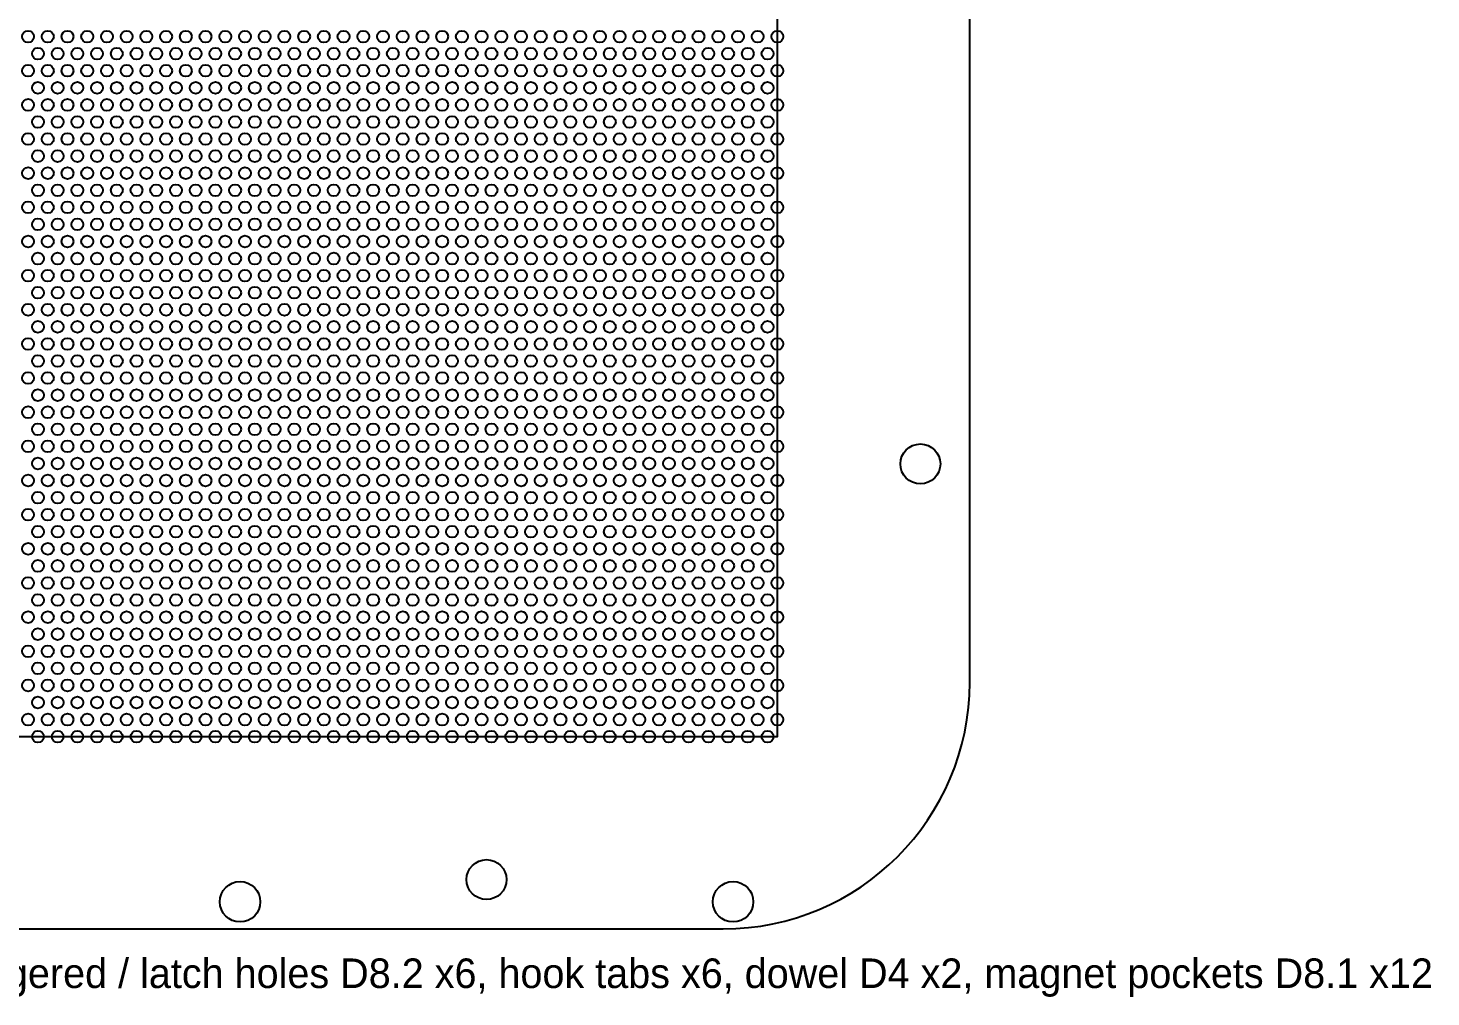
# Model space of a CAD drawing. Header units: millimetres. Extents: x 0 to 3090, y -14 to 415.
# Drawn here: x 2805 to 3089.6, y -13.8 to 182.8 of the extents above; entities that cross this region are included whole.
import ezdxf

# ---------------------------------------------------------------- set-up
doc = ezdxf.new("R2010")
doc.units = ezdxf.units.MM
for name, color, linetype in [('DOME_LATCH_HOOK_PIN', 3, 'Continuous'), ('DOME_MAGNET', 4, 'Continuous'), ('DOME_OUTLINE', 7, 'Continuous'), ('DOME_PERF_HOLES', 2, 'Continuous'), ('DOME_PERF_ZONE', 5, 'Continuous'), ('TEXT_NOTE', 7, 'Continuous')]:
    doc.layers.add(name, color=color, linetype=linetype)

msp = doc.modelspace()

# ---------------------------------------------------------------- linework, layer by layer
at = {"layer": 'DOME_LATCH_HOOK_PIN'}
for centre in [(2848, 5.5), (2948, 5.5)]:
    msp.add_circle(centre, 4.1, dxfattribs=at)
at = {"layer": 'DOME_MAGNET'}
for centre in [(2986, 94.325), (2898, 10)]:
    msp.add_circle(centre, 4.05, dxfattribs=at)
at = {"layer": 'DOME_OUTLINE'}
for p, q in [((2996, 50), (2996, 327.3)), ((2450, 0), (2946, 0))]:
    msp.add_line(p, q, dxfattribs=at)
msp.add_arc((2946, 50), 50, 270, 360, dxfattribs=at)
at = {"layer": 'DOME_PERF_HOLES'}
for centre in [(2805, 181.024), (2809, 181.024), (2813, 181.024), (2817, 181.024), (2821, 181.024), (2825, 181.024), (2829, 181.024), (2833, 181.024), (2837, 181.024), (2841, 181.024), (2845, 181.024), (2849, 181.024), (2853, 181.024), (2857, 181.024), (2861, 181.024), (2865, 181.024), (2869, 181.024), (2873, 181.024), (2877, 181.024), (2881, 181.024), (2885, 181.024), (2889, 181.024), (2893, 181.024), (2897, 181.024), (2901, 181.024), (2905, 181.024), (2909, 181.024), (2913, 181.024), (2917, 181.024), (2921, 181.024), (2925, 181.024), (2929, 181.024), (2933, 181.024), (2937, 181.024), (2941, 181.024), (2945, 181.024), (2949, 181.024), (2953, 181.024), (2957, 181.024), (2807, 177.56), (2811, 177.56), (2815, 177.56), (2819, 177.56), (2823, 177.56), (2827, 177.56), (2831, 177.56), (2835, 177.56), (2839, 177.56), (2843, 177.56), (2847, 177.56), (2851, 177.56), (2855, 177.56), (2859, 177.56), (2863, 177.56), (2867, 177.56), (2871, 177.56), (2875, 177.56), (2879, 177.56), (2883, 177.56), (2887, 177.56), (2891, 177.56), (2895, 177.56), (2899, 177.56), (2903, 177.56), (2907, 177.56), (2911, 177.56), (2915, 177.56), (2919, 177.56), (2923, 177.56), (2927, 177.56), (2931, 177.56), (2935, 177.56), (2939, 177.56), (2943, 177.56), (2947, 177.56), (2951, 177.56), (2955, 177.56), (2805, 174.096), (2809, 174.096), (2813, 174.096), (2817, 174.096), (2821, 174.096), (2825, 174.096), (2829, 174.096), (2833, 174.096), (2837, 174.096), (2841, 174.096), (2845, 174.096), (2849, 174.096), (2853, 174.096), (2857, 174.096), (2861, 174.096), (2865, 174.096), (2869, 174.096), (2873, 174.096), (2877, 174.096), (2881, 174.096), (2885, 174.096), (2889, 174.096), (2893, 174.096), (2897, 174.096), (2901, 174.096), (2905, 174.096), (2909, 174.096), (2913, 174.096), (2917, 174.096), (2921, 174.096), (2925, 174.096), (2929, 174.096), (2933, 174.096), (2937, 174.096), (2941, 174.096), (2945, 174.096), (2949, 174.096), (2953, 174.096), (2957, 174.096), (2807, 170.632), (2811, 170.632), (2815, 170.632), (2819, 170.632), (2823, 170.632), (2827, 170.632), (2831, 170.632), (2835, 170.632), (2839, 170.632), (2843, 170.632), (2847, 170.632), (2851, 170.632), (2855, 170.632), (2859, 170.632), (2863, 170.632), (2867, 170.632), (2871, 170.632), (2875, 170.632), (2879, 170.632), (2883, 170.632), (2887, 170.632), (2891, 170.632), (2895, 170.632), (2899, 170.632), (2903, 170.632), (2907, 170.632), (2911, 170.632), (2915, 170.632), (2919, 170.632), (2923, 170.632), (2927, 170.632), (2931, 170.632), (2935, 170.632), (2939, 170.632), (2943, 170.632), (2947, 170.632), (2951, 170.632), (2955, 170.632), (2805, 167.168), (2809, 167.168), (2813, 167.168), (2817, 167.168), (2821, 167.168), (2825, 167.168), (2829, 167.168), (2833, 167.168), (2837, 167.168), (2841, 167.168), (2845, 167.168), (2849, 167.168), (2853, 167.168), (2857, 167.168), (2861, 167.168), (2865, 167.168), (2869, 167.168), (2873, 167.168), (2877, 167.168), (2881, 167.168), (2885, 167.168), (2889, 167.168), (2893, 167.168), (2897, 167.168), (2901, 167.168), (2905, 167.168), (2909, 167.168), (2913, 167.168), (2917, 167.168), (2921, 167.168), (2925, 167.168), (2929, 167.168), (2933, 167.168), (2937, 167.168), (2941, 167.168), (2945, 167.168), (2949, 167.168), (2953, 167.168), (2957, 167.168), (2807, 163.704), (2811, 163.704), (2815, 163.704), (2819, 163.704), (2823, 163.704), (2827, 163.704), (2831, 163.704), (2835, 163.704), (2839, 163.704), (2843, 163.704), (2847, 163.704), (2851, 163.704), (2855, 163.704), (2859, 163.704), (2863, 163.704), (2867, 163.704), (2871, 163.704), (2875, 163.704), (2879, 163.704), (2883, 163.704), (2887, 163.704), (2891, 163.704), (2895, 163.704), (2899, 163.704), (2903, 163.704), (2907, 163.704), (2911, 163.704), (2915, 163.704), (2919, 163.704), (2923, 163.704), (2927, 163.704), (2931, 163.704), (2935, 163.704), (2939, 163.704), (2943, 163.704), (2947, 163.704), (2951, 163.704), (2955, 163.704), (2805, 160.24), (2809, 160.24), (2813, 160.24), (2817, 160.24), (2821, 160.24), (2825, 160.24), (2829, 160.24), (2833, 160.24), (2837, 160.24), (2841, 160.24), (2845, 160.24), (2849, 160.24), (2853, 160.24), (2857, 160.24), (2861, 160.24), (2865, 160.24), (2869, 160.24), (2873, 160.24), (2877, 160.24), (2881, 160.24), (2885, 160.24), (2889, 160.24), (2893, 160.24), (2897, 160.24), (2901, 160.24), (2905, 160.24), (2909, 160.24), (2913, 160.24), (2917, 160.24), (2921, 160.24), (2925, 160.24), (2929, 160.24), (2933, 160.24), (2937, 160.24), (2941, 160.24), (2945, 160.24), (2949, 160.24), (2953, 160.24), (2957, 160.24), (2807, 156.776), (2811, 156.776), (2815, 156.776), (2819, 156.776), (2823, 156.776), (2827, 156.776), (2831, 156.776), (2835, 156.776), (2839, 156.776), (2843, 156.776), (2847, 156.776), (2851, 156.776), (2855, 156.776), (2859, 156.776), (2863, 156.776), (2867, 156.776), (2871, 156.776), (2875, 156.776), (2879, 156.776), (2883, 156.776), (2887, 156.776), (2891, 156.776), (2895, 156.776), (2899, 156.776), (2903, 156.776), (2907, 156.776), (2911, 156.776), (2915, 156.776), (2919, 156.776), (2923, 156.776), (2927, 156.776), (2931, 156.776), (2935, 156.776), (2939, 156.776), (2943, 156.776), (2947, 156.776), (2951, 156.776), (2955, 156.776), (2805, 153.312), (2809, 153.312), (2813, 153.312), (2817, 153.312), (2821, 153.312), (2825, 153.312), (2829, 153.312), (2833, 153.312), (2837, 153.312), (2841, 153.312), (2845, 153.312), (2849, 153.312), (2853, 153.312), (2857, 153.312), (2861, 153.312), (2865, 153.312), (2869, 153.312), (2873, 153.312), (2877, 153.312), (2881, 153.312), (2885, 153.312), (2889, 153.312), (2893, 153.312), (2897, 153.312), (2901, 153.312), (2905, 153.312), (2909, 153.312), (2913, 153.312), (2917, 153.312), (2921, 153.312), (2925, 153.312), (2929, 153.312), (2933, 153.312), (2937, 153.312), (2941, 153.312), (2945, 153.312), (2949, 153.312), (2953, 153.312), (2957, 153.312), (2807, 149.848), (2811, 149.848), (2815, 149.848), (2819, 149.848), (2823, 149.848), (2827, 149.848), (2831, 149.848), (2835, 149.848), (2839, 149.848), (2843, 149.848), (2847, 149.848), (2851, 149.848), (2855, 149.848), (2859, 149.848), (2863, 149.848), (2867, 149.848), (2871, 149.848), (2875, 149.848), (2879, 149.848), (2883, 149.848), (2887, 149.848), (2891, 149.848), (2895, 149.848), (2899, 149.848), (2903, 149.848), (2907, 149.848), (2911, 149.848), (2915, 149.848), (2919, 149.848), (2923, 149.848), (2927, 149.848), (2931, 149.848), (2935, 149.848), (2939, 149.848), (2943, 149.848), (2947, 149.848), (2951, 149.848), (2955, 149.848), (2805, 146.384), (2809, 146.384), (2813, 146.384), (2817, 146.384), (2821, 146.384), (2825, 146.384), (2829, 146.384), (2833, 146.384), (2837, 146.384), (2841, 146.384), (2845, 146.384), (2849, 146.384), (2853, 146.384), (2857, 146.384), (2861, 146.384), (2865, 146.384), (2869, 146.384), (2873, 146.384), (2877, 146.384), (2881, 146.384), (2885, 146.384), (2889, 146.384), (2893, 146.384), (2897, 146.384), (2901, 146.384), (2905, 146.384), (2909, 146.384), (2913, 146.384), (2917, 146.384), (2921, 146.384), (2925, 146.384), (2929, 146.384), (2933, 146.384), (2937, 146.384), (2941, 146.384), (2945, 146.384), (2949, 146.384), (2953, 146.384), (2957, 146.384), (2807, 142.92), (2811, 142.92), (2815, 142.92), (2819, 142.92), (2823, 142.92), (2827, 142.92), (2831, 142.92), (2835, 142.92), (2839, 142.92), (2843, 142.92), (2847, 142.92), (2851, 142.92), (2855, 142.92), (2859, 142.92), (2863, 142.92), (2867, 142.92), (2871, 142.92), (2875, 142.92), (2879, 142.92), (2883, 142.92), (2887, 142.92), (2891, 142.92), (2895, 142.92), (2899, 142.92), (2903, 142.92), (2907, 142.92), (2911, 142.92), (2915, 142.92), (2919, 142.92), (2923, 142.92), (2927, 142.92), (2931, 142.92), (2935, 142.92), (2939, 142.92), (2943, 142.92), (2947, 142.92), (2951, 142.92), (2955, 142.92), (2805, 139.456), (2809, 139.456), (2813, 139.456), (2817, 139.456), (2821, 139.456), (2825, 139.456), (2829, 139.456), (2833, 139.456), (2837, 139.456), (2841, 139.456), (2845, 139.456), (2849, 139.456), (2853, 139.456), (2857, 139.456), (2861, 139.456), (2865, 139.456), (2869, 139.456), (2873, 139.456), (2877, 139.456), (2881, 139.456), (2885, 139.456), (2889, 139.456), (2893, 139.456), (2897, 139.456), (2901, 139.456), (2905, 139.456), (2909, 139.456), (2913, 139.456), (2917, 139.456), (2921, 139.456), (2925, 139.456), (2929, 139.456), (2933, 139.456), (2937, 139.456), (2941, 139.456), (2945, 139.456), (2949, 139.456), (2953, 139.456), (2957, 139.456), (2807, 135.992), (2811, 135.992), (2815, 135.992), (2819, 135.992), (2823, 135.992), (2827, 135.992), (2831, 135.992), (2835, 135.992), (2839, 135.992), (2843, 135.992), (2847, 135.992), (2851, 135.992), (2855, 135.992), (2859, 135.992), (2863, 135.992), (2867, 135.992), (2871, 135.992), (2875, 135.992), (2879, 135.992), (2883, 135.992), (2887, 135.992), (2891, 135.992), (2895, 135.992), (2899, 135.992), (2903, 135.992), (2907, 135.992), (2911, 135.992), (2915, 135.992), (2919, 135.992), (2923, 135.992), (2927, 135.992), (2931, 135.992), (2935, 135.992), (2939, 135.992), (2943, 135.992), (2947, 135.992), (2951, 135.992), (2955, 135.992), (2805, 132.528), (2809, 132.528), (2813, 132.528), (2817, 132.528), (2821, 132.528), (2825, 132.528), (2829, 132.528), (2833, 132.528), (2837, 132.528), (2841, 132.528), (2845, 132.528), (2849, 132.528), (2853, 132.528), (2857, 132.528), (2861, 132.528), (2865, 132.528), (2869, 132.528), (2873, 132.528), (2877, 132.528), (2881, 132.528), (2885, 132.528), (2889, 132.528), (2893, 132.528), (2897, 132.528), (2901, 132.528), (2905, 132.528), (2909, 132.528), (2913, 132.528), (2917, 132.528), (2921, 132.528), (2925, 132.528), (2929, 132.528), (2933, 132.528), (2937, 132.528), (2941, 132.528), (2945, 132.528), (2949, 132.528), (2953, 132.528), (2957, 132.528), (2807, 129.064), (2811, 129.064), (2815, 129.064), (2819, 129.064), (2823, 129.064), (2827, 129.064), (2831, 129.064), (2835, 129.064), (2839, 129.064), (2843, 129.064), (2847, 129.064), (2851, 129.064), (2855, 129.064), (2859, 129.064), (2863, 129.064), (2867, 129.064), (2871, 129.064), (2875, 129.064), (2879, 129.064), (2883, 129.064), (2887, 129.064), (2891, 129.064), (2895, 129.064), (2899, 129.064), (2903, 129.064), (2907, 129.064), (2911, 129.064), (2915, 129.064), (2919, 129.064), (2923, 129.064), (2927, 129.064), (2931, 129.064), (2935, 129.064), (2939, 129.064), (2943, 129.064), (2947, 129.064), (2951, 129.064), (2955, 129.064), (2805, 125.6), (2809, 125.6), (2813, 125.6), (2817, 125.6), (2821, 125.6), (2825, 125.6), (2829, 125.6), (2833, 125.6), (2837, 125.6), (2841, 125.6), (2845, 125.6), (2849, 125.6), (2853, 125.6), (2857, 125.6), (2861, 125.6), (2865, 125.6), (2869, 125.6), (2873, 125.6), (2877, 125.6), (2881, 125.6), (2885, 125.6), (2889, 125.6), (2893, 125.6), (2897, 125.6), (2901, 125.6), (2905, 125.6), (2909, 125.6), (2913, 125.6), (2917, 125.6), (2921, 125.6), (2925, 125.6), (2929, 125.6), (2933, 125.6), (2937, 125.6), (2941, 125.6), (2945, 125.6), (2949, 125.6), (2953, 125.6), (2957, 125.6), (2807, 122.136), (2811, 122.136), (2815, 122.136), (2819, 122.136), (2823, 122.136), (2827, 122.136), (2831, 122.136), (2835, 122.136), (2839, 122.136), (2843, 122.136), (2847, 122.136), (2851, 122.136), (2855, 122.136), (2859, 122.136), (2863, 122.136), (2867, 122.136), (2871, 122.136), (2875, 122.136), (2879, 122.136), (2883, 122.136), (2887, 122.136), (2891, 122.136), (2895, 122.136), (2899, 122.136), (2903, 122.136), (2907, 122.136), (2911, 122.136), (2915, 122.136), (2919, 122.136), (2923, 122.136), (2927, 122.136), (2931, 122.136), (2935, 122.136), (2939, 122.136), (2943, 122.136), (2947, 122.136), (2951, 122.136), (2955, 122.136), (2805, 118.672), (2809, 118.672), (2813, 118.672), (2817, 118.672), (2821, 118.672), (2825, 118.672), (2829, 118.672), (2833, 118.672), (2837, 118.672), (2841, 118.672), (2845, 118.672), (2849, 118.672), (2853, 118.672), (2857, 118.672), (2861, 118.672), (2865, 118.672), (2869, 118.672), (2873, 118.672), (2877, 118.672), (2881, 118.672), (2885, 118.672), (2889, 118.672), (2893, 118.672), (2897, 118.672), (2901, 118.672), (2905, 118.672), (2909, 118.672), (2913, 118.672), (2917, 118.672), (2921, 118.672), (2925, 118.672), (2929, 118.672), (2933, 118.672), (2937, 118.672), (2941, 118.672), (2945, 118.672), (2949, 118.672), (2953, 118.672), (2957, 118.672), (2807, 115.208), (2811, 115.208), (2815, 115.208), (2819, 115.208), (2823, 115.208), (2827, 115.208), (2831, 115.208), (2835, 115.208), (2839, 115.208), (2843, 115.208), (2847, 115.208), (2851, 115.208), (2855, 115.208), (2859, 115.208), (2863, 115.208), (2867, 115.208), (2871, 115.208), (2875, 115.208), (2879, 115.208), (2883, 115.208), (2887, 115.208), (2891, 115.208), (2895, 115.208), (2899, 115.208), (2903, 115.208), (2907, 115.208), (2911, 115.208), (2915, 115.208), (2919, 115.208), (2923, 115.208), (2927, 115.208), (2931, 115.208), (2935, 115.208), (2939, 115.208), (2943, 115.208), (2947, 115.208), (2951, 115.208), (2955, 115.208), (2805, 111.744), (2809, 111.744), (2813, 111.744), (2817, 111.744), (2821, 111.744), (2825, 111.744), (2829, 111.744), (2833, 111.744), (2837, 111.744), (2841, 111.744), (2845, 111.744), (2849, 111.744), (2853, 111.744), (2857, 111.744), (2861, 111.744), (2865, 111.744), (2869, 111.744), (2873, 111.744), (2877, 111.744), (2881, 111.744), (2885, 111.744), (2889, 111.744), (2893, 111.744), (2897, 111.744), (2901, 111.744), (2905, 111.744), (2909, 111.744), (2913, 111.744), (2917, 111.744), (2921, 111.744), (2925, 111.744), (2929, 111.744), (2933, 111.744), (2937, 111.744), (2941, 111.744), (2945, 111.744), (2949, 111.744), (2953, 111.744), (2957, 111.744), (2807, 108.28), (2811, 108.28), (2815, 108.28), (2819, 108.28), (2823, 108.28), (2827, 108.28), (2831, 108.28), (2835, 108.28), (2839, 108.28), (2843, 108.28), (2847, 108.28), (2851, 108.28), (2855, 108.28), (2859, 108.28), (2863, 108.28), (2867, 108.28), (2871, 108.28), (2875, 108.28), (2879, 108.28), (2883, 108.28), (2887, 108.28), (2891, 108.28), (2895, 108.28), (2899, 108.28), (2903, 108.28), (2907, 108.28), (2911, 108.28), (2915, 108.28), (2919, 108.28), (2923, 108.28), (2927, 108.28), (2931, 108.28), (2935, 108.28), (2939, 108.28), (2943, 108.28), (2947, 108.28), (2951, 108.28), (2955, 108.28), (2805, 104.816), (2809, 104.816), (2813, 104.816), (2817, 104.816), (2821, 104.816), (2825, 104.816), (2829, 104.816), (2833, 104.816), (2837, 104.816), (2841, 104.816), (2845, 104.816), (2849, 104.816), (2853, 104.816), (2857, 104.816), (2861, 104.816), (2865, 104.816), (2869, 104.816), (2873, 104.816), (2877, 104.816), (2881, 104.816), (2885, 104.816), (2889, 104.816), (2893, 104.816), (2897, 104.816), (2901, 104.816), (2905, 104.816), (2909, 104.816), (2913, 104.816), (2917, 104.816), (2921, 104.816), (2925, 104.816), (2929, 104.816), (2933, 104.816), (2937, 104.816), (2941, 104.816), (2945, 104.816), (2949, 104.816), (2953, 104.816), (2957, 104.816), (2807, 101.352), (2811, 101.352), (2815, 101.352), (2819, 101.352), (2823, 101.352), (2827, 101.352), (2831, 101.352), (2835, 101.352), (2839, 101.352), (2843, 101.352), (2847, 101.352), (2851, 101.352), (2855, 101.352), (2859, 101.352), (2863, 101.352), (2867, 101.352), (2871, 101.352), (2875, 101.352), (2879, 101.352), (2883, 101.352), (2887, 101.352), (2891, 101.352), (2895, 101.352), (2899, 101.352), (2903, 101.352), (2907, 101.352), (2911, 101.352), (2915, 101.352), (2919, 101.352), (2923, 101.352), (2927, 101.352), (2931, 101.352), (2935, 101.352), (2939, 101.352), (2943, 101.352), (2947, 101.352), (2951, 101.352), (2955, 101.352), (2805, 97.888), (2809, 97.888), (2813, 97.888), (2817, 97.888), (2821, 97.888), (2825, 97.888), (2829, 97.888), (2833, 97.888), (2837, 97.888), (2841, 97.888), (2845, 97.888), (2849, 97.888), (2853, 97.888), (2857, 97.888), (2861, 97.888), (2865, 97.888), (2869, 97.888), (2873, 97.888), (2877, 97.888), (2881, 97.888), (2885, 97.888), (2889, 97.888), (2893, 97.888), (2897, 97.888), (2901, 97.888), (2905, 97.888), (2909, 97.888), (2913, 97.888), (2917, 97.888), (2921, 97.888), (2925, 97.888), (2929, 97.888), (2933, 97.888), (2937, 97.888), (2941, 97.888), (2945, 97.888), (2949, 97.888), (2953, 97.888), (2957, 97.888), (2807, 94.424), (2811, 94.424), (2815, 94.424), (2819, 94.424), (2823, 94.424), (2827, 94.424), (2831, 94.424), (2835, 94.424), (2839, 94.424), (2843, 94.424), (2847, 94.424), (2851, 94.424), (2855, 94.424), (2859, 94.424), (2863, 94.424), (2867, 94.424), (2871, 94.424), (2875, 94.424), (2879, 94.424), (2883, 94.424), (2887, 94.424), (2891, 94.424), (2895, 94.424), (2899, 94.424), (2903, 94.424), (2907, 94.424), (2911, 94.424), (2915, 94.424), (2919, 94.424), (2923, 94.424), (2927, 94.424), (2931, 94.424), (2935, 94.424), (2939, 94.424), (2943, 94.424), (2947, 94.424), (2951, 94.424), (2955, 94.424), (2805, 90.96), (2809, 90.96), (2813, 90.96), (2817, 90.96), (2821, 90.96), (2825, 90.96), (2829, 90.96), (2833, 90.96), (2837, 90.96), (2841, 90.96), (2845, 90.96), (2849, 90.96), (2853, 90.96), (2857, 90.96), (2861, 90.96), (2865, 90.96), (2869, 90.96), (2873, 90.96), (2877, 90.96), (2881, 90.96), (2885, 90.96), (2889, 90.96), (2893, 90.96), (2897, 90.96), (2901, 90.96), (2905, 90.96), (2909, 90.96), (2913, 90.96), (2917, 90.96), (2921, 90.96), (2925, 90.96), (2929, 90.96), (2933, 90.96), (2937, 90.96), (2941, 90.96), (2945, 90.96), (2949, 90.96), (2953, 90.96), (2957, 90.96), (2807, 87.496), (2811, 87.496), (2815, 87.496), (2819, 87.496), (2823, 87.496), (2827, 87.496), (2831, 87.496), (2835, 87.496), (2839, 87.496), (2843, 87.496), (2847, 87.496), (2851, 87.496), (2855, 87.496), (2859, 87.496), (2863, 87.496), (2867, 87.496), (2871, 87.496), (2875, 87.496), (2879, 87.496), (2883, 87.496), (2887, 87.496), (2891, 87.496), (2895, 87.496), (2899, 87.496), (2903, 87.496), (2907, 87.496), (2911, 87.496), (2915, 87.496), (2919, 87.496), (2923, 87.496), (2927, 87.496), (2931, 87.496), (2935, 87.496), (2939, 87.496), (2943, 87.496), (2947, 87.496), (2951, 87.496), (2955, 87.496), (2805, 84.032), (2809, 84.032), (2813, 84.032), (2817, 84.032), (2821, 84.032), (2825, 84.032), (2829, 84.032), (2833, 84.032), (2837, 84.032), (2841, 84.032), (2845, 84.032), (2849, 84.032), (2853, 84.032), (2857, 84.032), (2861, 84.032), (2865, 84.032), (2869, 84.032), (2873, 84.032), (2877, 84.032), (2881, 84.032), (2885, 84.032), (2889, 84.032), (2893, 84.032), (2897, 84.032), (2901, 84.032), (2905, 84.032), (2909, 84.032), (2913, 84.032), (2917, 84.032), (2921, 84.032), (2925, 84.032), (2929, 84.032), (2933, 84.032), (2937, 84.032), (2941, 84.032), (2945, 84.032), (2949, 84.032), (2953, 84.032), (2957, 84.032), (2807, 80.568), (2811, 80.568), (2815, 80.568), (2819, 80.568), (2823, 80.568), (2827, 80.568), (2831, 80.568), (2835, 80.568), (2839, 80.568), (2843, 80.568), (2847, 80.568), (2851, 80.568), (2855, 80.568), (2859, 80.568), (2863, 80.568), (2867, 80.568), (2871, 80.568), (2875, 80.568), (2879, 80.568), (2883, 80.568), (2887, 80.568), (2891, 80.568), (2895, 80.568), (2899, 80.568), (2903, 80.568), (2907, 80.568), (2911, 80.568), (2915, 80.568), (2919, 80.568), (2923, 80.568), (2927, 80.568), (2931, 80.568), (2935, 80.568), (2939, 80.568), (2943, 80.568), (2947, 80.568), (2951, 80.568), (2955, 80.568), (2805, 77.104), (2809, 77.104), (2813, 77.104), (2817, 77.104), (2821, 77.104), (2825, 77.104), (2829, 77.104), (2833, 77.104), (2837, 77.104), (2841, 77.104), (2845, 77.104), (2849, 77.104), (2853, 77.104), (2857, 77.104), (2861, 77.104), (2865, 77.104), (2869, 77.104), (2873, 77.104), (2877, 77.104), (2881, 77.104), (2885, 77.104), (2889, 77.104), (2893, 77.104), (2897, 77.104), (2901, 77.104), (2905, 77.104), (2909, 77.104), (2913, 77.104), (2917, 77.104), (2921, 77.104), (2925, 77.104), (2929, 77.104), (2933, 77.104), (2937, 77.104), (2941, 77.104), (2945, 77.104), (2949, 77.104), (2953, 77.104), (2957, 77.104), (2807, 73.64), (2811, 73.64), (2815, 73.64), (2819, 73.64), (2823, 73.64), (2827, 73.64), (2831, 73.64), (2835, 73.64), (2839, 73.64), (2843, 73.64), (2847, 73.64), (2851, 73.64), (2855, 73.64), (2859, 73.64), (2863, 73.64), (2867, 73.64), (2871, 73.64), (2875, 73.64), (2879, 73.64), (2883, 73.64), (2887, 73.64), (2891, 73.64), (2895, 73.64), (2899, 73.64), (2903, 73.64), (2907, 73.64), (2911, 73.64), (2915, 73.64), (2919, 73.64), (2923, 73.64), (2927, 73.64), (2931, 73.64), (2935, 73.64), (2939, 73.64), (2943, 73.64), (2947, 73.64), (2951, 73.64), (2955, 73.64), (2805, 70.176), (2809, 70.176), (2813, 70.176), (2817, 70.176), (2821, 70.176), (2825, 70.176), (2829, 70.176), (2833, 70.176), (2837, 70.176), (2841, 70.176), (2845, 70.176), (2849, 70.176), (2853, 70.176), (2857, 70.176), (2861, 70.176), (2865, 70.176), (2869, 70.176), (2873, 70.176), (2877, 70.176), (2881, 70.176), (2885, 70.176), (2889, 70.176), (2893, 70.176), (2897, 70.176), (2901, 70.176), (2905, 70.176), (2909, 70.176), (2913, 70.176), (2917, 70.176), (2921, 70.176), (2925, 70.176), (2929, 70.176), (2933, 70.176), (2937, 70.176), (2941, 70.176), (2945, 70.176), (2949, 70.176), (2953, 70.176), (2957, 70.176), (2807, 66.712), (2811, 66.712), (2815, 66.712), (2819, 66.712), (2823, 66.712), (2827, 66.712), (2831, 66.712), (2835, 66.712), (2839, 66.712), (2843, 66.712), (2847, 66.712), (2851, 66.712), (2855, 66.712), (2859, 66.712), (2863, 66.712), (2867, 66.712), (2871, 66.712), (2875, 66.712), (2879, 66.712), (2883, 66.712), (2887, 66.712), (2891, 66.712), (2895, 66.712), (2899, 66.712), (2903, 66.712), (2907, 66.712), (2911, 66.712), (2915, 66.712), (2919, 66.712), (2923, 66.712), (2927, 66.712), (2931, 66.712), (2935, 66.712), (2939, 66.712), (2943, 66.712), (2947, 66.712), (2951, 66.712), (2955, 66.712), (2805, 63.248), (2809, 63.248), (2813, 63.248), (2817, 63.248), (2821, 63.248), (2825, 63.248), (2829, 63.248), (2833, 63.248), (2837, 63.248), (2841, 63.248), (2845, 63.248), (2849, 63.248), (2853, 63.248), (2857, 63.248), (2861, 63.248), (2865, 63.248), (2869, 63.248), (2873, 63.248), (2877, 63.248), (2881, 63.248), (2885, 63.248), (2889, 63.248), (2893, 63.248), (2897, 63.248), (2901, 63.248), (2905, 63.248), (2909, 63.248), (2913, 63.248), (2917, 63.248), (2921, 63.248), (2925, 63.248), (2929, 63.248), (2933, 63.248), (2937, 63.248), (2941, 63.248), (2945, 63.248), (2949, 63.248), (2953, 63.248), (2957, 63.248), (2807, 59.784), (2811, 59.784), (2815, 59.784), (2819, 59.784), (2823, 59.784), (2827, 59.784), (2831, 59.784), (2835, 59.784), (2839, 59.784), (2843, 59.784), (2847, 59.784), (2851, 59.784), (2855, 59.784), (2859, 59.784), (2863, 59.784), (2867, 59.784), (2871, 59.784), (2875, 59.784), (2879, 59.784), (2883, 59.784), (2887, 59.784), (2891, 59.784), (2895, 59.784), (2899, 59.784), (2903, 59.784), (2907, 59.784), (2911, 59.784), (2915, 59.784), (2919, 59.784), (2923, 59.784), (2927, 59.784), (2931, 59.784), (2935, 59.784), (2939, 59.784), (2943, 59.784), (2947, 59.784), (2951, 59.784), (2955, 59.784), (2805, 56.32), (2809, 56.32), (2813, 56.32), (2817, 56.32), (2821, 56.32), (2825, 56.32), (2829, 56.32), (2833, 56.32), (2837, 56.32), (2841, 56.32), (2845, 56.32), (2849, 56.32), (2853, 56.32), (2857, 56.32), (2861, 56.32), (2865, 56.32), (2869, 56.32), (2873, 56.32), (2877, 56.32), (2881, 56.32), (2885, 56.32), (2889, 56.32), (2893, 56.32), (2897, 56.32), (2901, 56.32), (2905, 56.32), (2909, 56.32), (2913, 56.32), (2917, 56.32), (2921, 56.32), (2925, 56.32), (2929, 56.32), (2933, 56.32), (2937, 56.32), (2941, 56.32), (2945, 56.32), (2949, 56.32), (2953, 56.32), (2957, 56.32), (2807, 52.856), (2811, 52.856), (2815, 52.856), (2819, 52.856), (2823, 52.856), (2827, 52.856), (2831, 52.856), (2835, 52.856), (2839, 52.856), (2843, 52.856), (2847, 52.856), (2851, 52.856), (2855, 52.856), (2859, 52.856), (2863, 52.856), (2867, 52.856), (2871, 52.856), (2875, 52.856), (2879, 52.856), (2883, 52.856), (2887, 52.856), (2891, 52.856), (2895, 52.856), (2899, 52.856), (2903, 52.856), (2907, 52.856), (2911, 52.856), (2915, 52.856), (2919, 52.856), (2923, 52.856), (2927, 52.856), (2931, 52.856), (2935, 52.856), (2939, 52.856), (2943, 52.856), (2947, 52.856), (2951, 52.856), (2955, 52.856), (2805, 49.392), (2809, 49.392), (2813, 49.392), (2817, 49.392), (2821, 49.392), (2825, 49.392), (2829, 49.392), (2833, 49.392), (2837, 49.392), (2841, 49.392), (2845, 49.392), (2849, 49.392), (2853, 49.392), (2857, 49.392), (2861, 49.392), (2865, 49.392), (2869, 49.392), (2873, 49.392), (2877, 49.392), (2881, 49.392), (2885, 49.392), (2889, 49.392), (2893, 49.392), (2897, 49.392), (2901, 49.392), (2905, 49.392), (2909, 49.392), (2913, 49.392), (2917, 49.392), (2921, 49.392), (2925, 49.392), (2929, 49.392), (2933, 49.392), (2937, 49.392), (2941, 49.392), (2945, 49.392), (2949, 49.392), (2953, 49.392), (2957, 49.392), (2807, 45.928), (2811, 45.928), (2815, 45.928), (2819, 45.928), (2823, 45.928), (2827, 45.928), (2831, 45.928), (2835, 45.928), (2839, 45.928), (2843, 45.928), (2847, 45.928), (2851, 45.928), (2855, 45.928), (2859, 45.928), (2863, 45.928), (2867, 45.928), (2871, 45.928), (2875, 45.928), (2879, 45.928), (2883, 45.928), (2887, 45.928), (2891, 45.928), (2895, 45.928), (2899, 45.928), (2903, 45.928), (2907, 45.928), (2911, 45.928), (2915, 45.928), (2919, 45.928), (2923, 45.928), (2927, 45.928), (2931, 45.928), (2935, 45.928), (2939, 45.928), (2943, 45.928), (2947, 45.928), (2951, 45.928), (2955, 45.928), (2805, 42.464), (2809, 42.464), (2813, 42.464), (2817, 42.464), (2821, 42.464), (2825, 42.464), (2829, 42.464), (2833, 42.464), (2837, 42.464), (2841, 42.464), (2845, 42.464), (2849, 42.464), (2853, 42.464), (2857, 42.464), (2861, 42.464), (2865, 42.464), (2869, 42.464), (2873, 42.464), (2877, 42.464), (2881, 42.464), (2885, 42.464), (2889, 42.464), (2893, 42.464), (2897, 42.464), (2901, 42.464), (2905, 42.464), (2909, 42.464), (2913, 42.464), (2917, 42.464), (2921, 42.464), (2925, 42.464), (2929, 42.464), (2933, 42.464), (2937, 42.464), (2941, 42.464), (2945, 42.464), (2949, 42.464), (2953, 42.464), (2957, 42.464), (2807, 39), (2811, 39), (2815, 39), (2819, 39), (2823, 39), (2827, 39), (2831, 39), (2835, 39), (2839, 39), (2843, 39), (2847, 39), (2851, 39), (2855, 39), (2859, 39), (2863, 39), (2867, 39), (2871, 39), (2875, 39), (2879, 39), (2883, 39), (2887, 39), (2891, 39), (2895, 39), (2899, 39), (2903, 39), (2907, 39), (2911, 39), (2915, 39), (2919, 39), (2923, 39), (2927, 39), (2931, 39), (2935, 39), (2939, 39), (2943, 39), (2947, 39), (2951, 39), (2955, 39)]:
    msp.add_circle(centre, 1.2, dxfattribs=at)
at = {"layer": 'DOME_PERF_ZONE'}
msp.add_lwpolyline([(2439, 39), (2957, 39), (2957, 338.3), (2439, 338.3)], close=True, dxfattribs=at)

# ---------------------------------------------------------------- texts
at = {"layer": 'TEXT_NOTE'}
msp.add_text('DOME A5052 t2.0 596x377.3 R50 (flat pattern pending: forming/drawing vendor) / perforation D2.4 pitch 4.0 staggered / latch holes D8.2 x6, hook tabs x6, dowel D4 x2, magnet pockets D8.1 x12', height=6, dxfattribs=at).set_placement((2400, -12))

doc.saveas('drawing.dxf')
